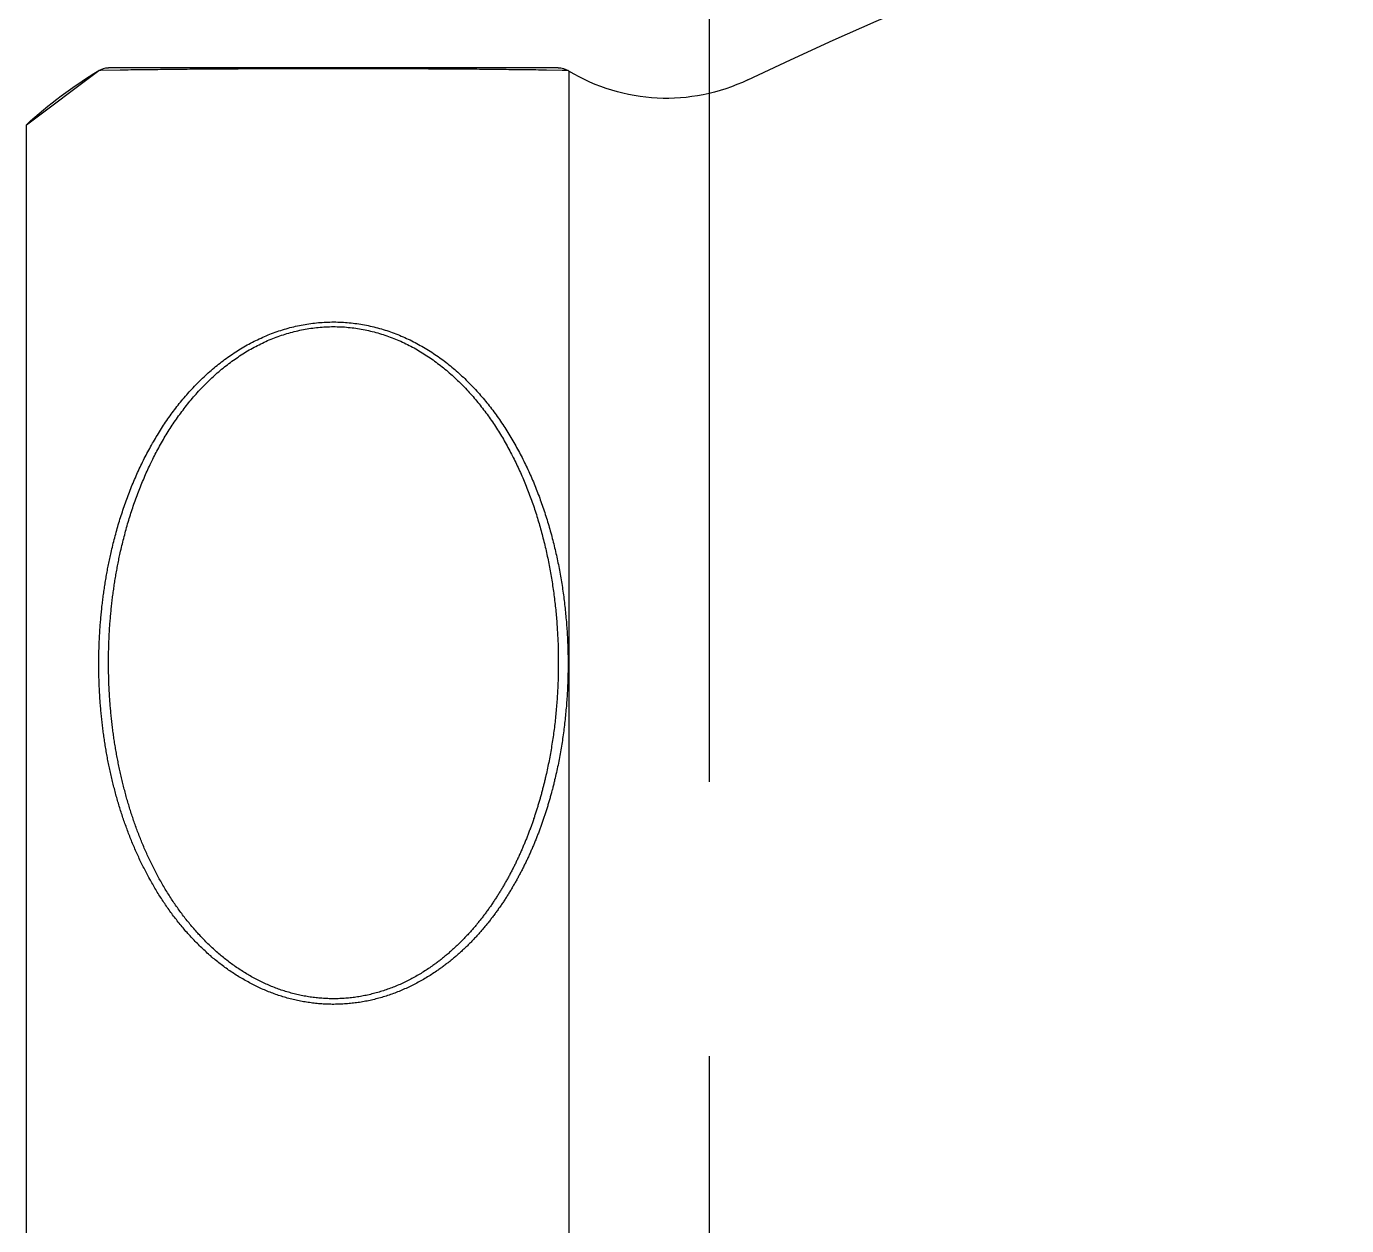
# Model space of a CAD drawing. Header units: millimetres. Extents: x 0 to 5600, y -67 to 2530.
# Drawn here: x 4110.38 to 4132.03, y 930.73 to 950.38 of the extents above; entities that cross this region are included whole.
import ezdxf

# ---------------------------------------------------------------- set-up
doc = ezdxf.new("R2010")
doc.units = ezdxf.units.MM
doc.layers.add('내부선 및 부속', color=4, linetype='Continuous')

msp = doc.modelspace()

# ---------------------------------------------------------------- linework, layer by layer
at = {"layer": '내부선 및 부속', "linetype": 'Continuous'}
for p, q in [((4121.576, 961.51), (4121.576, 938.002)), ((4119.104, 949.705), (4111.73, 949.705)), ((4110.384, 948.771), (4111.571, 949.66)), ((4111.606, 949.661), (4111.571, 949.66)), ((4111.922, 949.666), (4111.606, 949.661)), ((4119.166, 949.662), (4118.909, 949.666)), ((4119.263, 949.66), (4119.166, 949.662)), ((4119.263, 949.66), (4119.279, 949.651)), ((4119.279, 949.651), (4119.279, 910.75)), ((4110.384, 911.629), (4110.384, 948.771)), ((4121.576, 933.505), (4121.576, 897.864))]:
    msp.add_line(p, q, dxfattribs=at)
at = {"layer": '내부선 및 부속', "linetype": 'Continuous', "flags": 128}
for points in [[(4122.21, 949.507, -0.207521), (4169.628, 951.321)], [(4111.571, 949.66, -0.136614), (4111.73, 949.705)], [(4119.104, 949.705, -0.136614), (4119.263, 949.66)], [(4110.384, 948.771, -0.049937), (4111.571, 949.66)], [(4119.263, 949.66, -0.000625), (4119.279, 949.651)], [(4122.21, 949.507, -0.253511), (4119.279, 949.651)]]:
    msp.add_lwpolyline(points, format="xyb", dxfattribs=at)
for points in [[(4118.909, 949.666), (4118.865, 949.667), (4118.821, 949.668), (4118.777, 949.668), (4118.733, 949.669), (4118.689, 949.67), (4118.645, 949.67), (4118.601, 949.671), (4118.557, 949.671), (4118.513, 949.672), (4118.47, 949.672), (4118.426, 949.673), (4118.382, 949.673), (4118.338, 949.674), (4118.294, 949.674), (4118.25, 949.675), (4118.206, 949.675), (4118.162, 949.676), (4118.118, 949.676), (4118.074, 949.677), (4118.03, 949.677), (4117.986, 949.678), (4117.942, 949.678), (4117.898, 949.679), (4117.854, 949.679), (4117.81, 949.679), (4117.767, 949.68), (4117.723, 949.68), (4117.679, 949.681), (4117.635, 949.681), (4117.591, 949.681), (4117.547, 949.682), (4117.503, 949.682), (4117.459, 949.682), (4117.415, 949.683), (4117.371, 949.683), (4117.327, 949.683), (4117.283, 949.684), (4117.239, 949.684), (4117.195, 949.684), (4117.151, 949.684), (4117.107, 949.685), (4117.063, 949.685), (4117.02, 949.685), (4116.976, 949.685), (4116.932, 949.686), (4116.888, 949.686), (4116.844, 949.686), (4116.8, 949.686), (4116.756, 949.687), (4116.712, 949.687), (4116.668, 949.687), (4116.624, 949.687), (4116.58, 949.687), (4116.536, 949.687), (4116.492, 949.688), (4116.448, 949.688), (4116.404, 949.688), (4116.36, 949.688), (4116.316, 949.688), (4116.273, 949.688), (4116.229, 949.688), (4116.185, 949.689), (4116.141, 949.689), (4116.097, 949.689), (4116.053, 949.689), (4116.009, 949.689), (4115.965, 949.689), (4115.921, 949.689), (4115.877, 949.689), (4115.833, 949.689), (4115.789, 949.689), (4115.745, 949.689), (4115.701, 949.689), (4115.657, 949.689), (4115.613, 949.689), (4115.569, 949.689), (4115.526, 949.689), (4115.482, 949.689), (4115.438, 949.689), (4115.394, 949.689), (4115.35, 949.689), (4115.306, 949.689), (4115.262, 949.689), (4115.218, 949.689), (4115.174, 949.689), (4115.13, 949.689), (4115.086, 949.689), (4115.042, 949.689), (4114.998, 949.689), (4114.954, 949.689), (4114.91, 949.689), (4114.866, 949.689), (4114.822, 949.689), (4114.779, 949.689), (4114.735, 949.689), (4114.691, 949.689), (4114.647, 949.689), (4114.603, 949.688), (4114.559, 949.688), (4114.515, 949.688), (4114.515, 949.688), (4114.471, 949.688), (4114.427, 949.688), (4114.383, 949.688), (4114.339, 949.688), (4114.295, 949.687), (4114.251, 949.687), (4114.207, 949.687), (4114.163, 949.687), (4114.119, 949.687), (4114.075, 949.687), (4114.032, 949.686), (4113.988, 949.686), (4113.944, 949.686), (4113.9, 949.686), (4113.856, 949.685), (4113.812, 949.685), (4113.768, 949.685), (4113.724, 949.685), (4113.68, 949.684), (4113.636, 949.684), (4113.592, 949.684), (4113.548, 949.684), (4113.504, 949.683), (4113.46, 949.683), (4113.416, 949.683), (4113.372, 949.682), (4113.328, 949.682), (4113.285, 949.682), (4113.241, 949.681), (4113.197, 949.681), (4113.153, 949.681), (4113.109, 949.68), (4113.065, 949.68), (4113.021, 949.679), (4112.977, 949.679), (4112.933, 949.679), (4112.889, 949.678), (4112.845, 949.678), (4112.801, 949.677), (4112.757, 949.677), (4112.713, 949.676), (4112.669, 949.676), (4112.625, 949.675), (4112.582, 949.675), (4112.538, 949.674), (4112.494, 949.674), (4112.45, 949.673), (4112.406, 949.673), (4112.362, 949.672), (4112.318, 949.672), (4112.274, 949.671), (4112.23, 949.671), (4112.186, 949.67), (4112.142, 949.669), (4112.098, 949.669), (4112.054, 949.668), (4112.01, 949.668), (4111.966, 949.667), (4111.922, 949.666), (4111.922, 949.666)], [(4111.772, 941.757), (4111.779, 941.788), (4111.786, 941.818), (4111.793, 941.849), (4111.801, 941.879), (4111.808, 941.91), (4111.816, 941.94), (4111.824, 941.971), (4111.832, 942.001), (4111.84, 942.032), (4111.848, 942.062), (4111.856, 942.093), (4111.865, 942.123), (4111.873, 942.153), (4111.882, 942.184), (4111.891, 942.214), (4111.9, 942.244), (4111.909, 942.274), (4111.918, 942.304), (4111.928, 942.335), (4111.937, 942.365), (4111.947, 942.395), (4111.957, 942.425), (4111.967, 942.455), (4111.977, 942.485), (4111.987, 942.514), (4111.997, 942.544), (4112.008, 942.574), (4112.018, 942.604), (4112.029, 942.633), (4112.04, 942.663), (4112.051, 942.692), (4112.062, 942.722), (4112.074, 942.751), (4112.085, 942.781), (4112.097, 942.81), (4112.108, 942.839), (4112.12, 942.869), (4112.132, 942.898), (4112.145, 942.927), (4112.157, 942.956), (4112.17, 942.985), (4112.182, 943.014), (4112.195, 943.043), (4112.208, 943.071), (4112.221, 943.1), (4112.234, 943.129), (4112.248, 943.157), (4112.261, 943.186), (4112.275, 943.214), (4112.289, 943.242), (4112.303, 943.271), (4112.317, 943.299), (4112.331, 943.327), (4112.345, 943.355), (4112.36, 943.383), (4112.375, 943.411), (4112.39, 943.438), (4112.405, 943.466), (4112.42, 943.494), (4112.435, 943.521), (4112.451, 943.549), (4112.466, 943.576), (4112.482, 943.603), (4112.498, 943.63), (4112.514, 943.657), (4112.531, 943.684), (4112.547, 943.711), (4112.564, 943.738), (4112.58, 943.764), (4112.597, 943.791), (4112.614, 943.817), (4112.632, 943.844), (4112.649, 943.87), (4112.667, 943.896), (4112.684, 943.922), (4112.702, 943.948), (4112.72, 943.973), (4112.739, 943.999), (4112.757, 944.025), (4112.776, 944.05), (4112.794, 944.075), (4112.813, 944.1), (4112.832, 944.125), (4112.852, 944.15), (4112.871, 944.175), (4112.891, 944.2), (4112.91, 944.224), (4112.93, 944.249), (4112.95, 944.273), (4112.971, 944.297), (4112.991, 944.321), (4113.012, 944.345), (4113.033, 944.368), (4113.053, 944.392), (4113.075, 944.415), (4113.096, 944.438), (4113.117, 944.461), (4113.139, 944.484), (4113.161, 944.507), (4113.183, 944.529), (4113.183, 944.529), (4113.205, 944.552), (4113.227, 944.574), (4113.25, 944.596), (4113.273, 944.618), (4113.296, 944.639), (4113.319, 944.661), (4113.342, 944.682), (4113.365, 944.703), (4113.389, 944.724), (4113.412, 944.745), (4113.436, 944.765), (4113.46, 944.786), (4113.485, 944.806), (4113.509, 944.826), (4113.534, 944.846), (4113.558, 944.865), (4113.583, 944.884), (4113.608, 944.903), (4113.634, 944.922), (4113.659, 944.941), (4113.685, 944.959), (4113.711, 944.977), (4113.736, 944.995), (4113.763, 945.013), (4113.789, 945.031), (4113.815, 945.048), (4113.842, 945.065), (4113.869, 945.082), (4113.896, 945.098), (4113.923, 945.114), (4113.95, 945.13), (4113.977, 945.146), (4114.005, 945.161), (4114.032, 945.177), (4114.06, 945.192), (4114.088, 945.206), (4114.116, 945.221), (4114.144, 945.235), (4114.173, 945.248), (4114.201, 945.262), (4114.23, 945.275), (4114.259, 945.288), (4114.288, 945.301), (4114.317, 945.313), (4114.346, 945.325), (4114.375, 945.337), (4114.404, 945.348), (4114.434, 945.359), (4114.464, 945.37), (4114.493, 945.381), (4114.523, 945.391), (4114.553, 945.401), (4114.583, 945.41), (4114.614, 945.419), (4114.644, 945.428), (4114.674, 945.437), (4114.705, 945.445), (4114.736, 945.453), (4114.766, 945.46), (4114.797, 945.467), (4114.828, 945.474), (4114.859, 945.481), (4114.89, 945.487), (4114.921, 945.493), (4114.952, 945.498), (4114.983, 945.503), (4115.014, 945.508), (4115.046, 945.512), (4115.077, 945.517), (4115.108, 945.52), (4115.14, 945.524), (4115.171, 945.527), (4115.203, 945.529), (4115.234, 945.532), (4115.266, 945.534), (4115.297, 945.535), (4115.329, 945.536), (4115.361, 945.537), (4115.392, 945.538), (4115.424, 945.538), (4115.455, 945.538), (4115.487, 945.537), (4115.518, 945.536), (4115.55, 945.535), (4115.582, 945.533), (4115.613, 945.531), (4115.645, 945.529), (4115.676, 945.526), (4115.707, 945.523), (4115.739, 945.519), (4115.77, 945.515), (4115.801, 945.511), (4115.833, 945.506), (4115.864, 945.501), (4115.895, 945.496), (4115.926, 945.49), (4115.957, 945.485), (4115.988, 945.478), (4116.019, 945.472), (4116.05, 945.465), (4116.05, 945.465), (4116.081, 945.457), (4116.111, 945.449), (4116.142, 945.441), (4116.172, 945.433), (4116.203, 945.424), (4116.233, 945.415), (4116.263, 945.406), (4116.293, 945.397), (4116.323, 945.387), (4116.353, 945.376), (4116.383, 945.366), (4116.413, 945.355), (4116.442, 945.344), (4116.471, 945.332), (4116.501, 945.32), (4116.53, 945.308), (4116.559, 945.296), (4116.588, 945.283), (4116.616, 945.27), (4116.645, 945.257), (4116.673, 945.243), (4116.702, 945.229), (4116.73, 945.215), (4116.758, 945.2), (4116.786, 945.186), (4116.814, 945.171), (4116.841, 945.155), (4116.869, 945.14), (4116.896, 945.124), (4116.923, 945.108), (4116.95, 945.091), (4116.977, 945.075), (4117.003, 945.058), (4117.03, 945.041), (4117.056, 945.024), (4117.082, 945.006), (4117.109, 944.988), (4117.134, 944.97), (4117.16, 944.952), (4117.186, 944.933), (4117.211, 944.915), (4117.236, 944.896), (4117.261, 944.877), (4117.286, 944.857), (4117.311, 944.838), (4117.335, 944.818), (4117.36, 944.798), (4117.384, 944.778), (4117.408, 944.757), (4117.432, 944.737), (4117.455, 944.716), (4117.479, 944.695), (4117.502, 944.674), (4117.525, 944.652), (4117.548, 944.631), (4117.571, 944.609), (4117.594, 944.587), (4117.616, 944.565), (4117.638, 944.543), (4117.661, 944.52), (4117.682, 944.498), (4117.704, 944.475), (4117.726, 944.452), (4117.747, 944.429), (4117.768, 944.406), (4117.79, 944.382), (4117.81, 944.359), (4117.831, 944.335), (4117.852, 944.311), (4117.872, 944.287), (4117.892, 944.263), (4117.912, 944.239), (4117.932, 944.214), (4117.952, 944.19), (4117.971, 944.165), (4117.991, 944.14), (4118.01, 944.115), (4118.029, 944.09), (4118.048, 944.065), (4118.067, 944.04), (4118.085, 944.014), (4118.103, 943.989), (4118.122, 943.963), (4118.14, 943.937), (4118.157, 943.911), (4118.175, 943.885), (4118.193, 943.859), (4118.21, 943.833), (4118.227, 943.807), (4118.244, 943.78), (4118.261, 943.753), (4118.278, 943.727), (4118.294, 943.7), (4118.311, 943.673), (4118.327, 943.646), (4118.343, 943.619), (4118.359, 943.592), (4118.375, 943.565), (4118.39, 943.537), (4118.406, 943.51), (4118.406, 943.51), (4118.421, 943.483), (4118.436, 943.455), (4118.451, 943.427), (4118.466, 943.399), (4118.48, 943.372), (4118.495, 943.344), (4118.509, 943.316), (4118.523, 943.288), (4118.538, 943.259), (4118.551, 943.231), (4118.565, 943.203), (4118.579, 943.175), (4118.592, 943.146), (4118.606, 943.118), (4118.619, 943.089), (4118.632, 943.06), (4118.645, 943.032), (4118.657, 943.003), (4118.67, 942.974), (4118.682, 942.945), (4118.695, 942.916), (4118.707, 942.887), (4118.719, 942.858), (4118.73, 942.829), (4118.742, 942.799), (4118.754, 942.77), (4118.765, 942.741), (4118.776, 942.711), (4118.788, 942.682), (4118.799, 942.652), (4118.809, 942.623), (4118.82, 942.593), (4118.831, 942.563), (4118.841, 942.534), (4118.851, 942.504), (4118.862, 942.474), (4118.872, 942.444), (4118.882, 942.414), (4118.891, 942.384), (4118.901, 942.354), (4118.91, 942.324), (4118.92, 942.294), (4118.929, 942.264), (4118.938, 942.234), (4118.947, 942.203), (4118.956, 942.173), (4118.964, 942.143), (4118.973, 942.112), (4118.981, 942.082), (4118.99, 942.051), (4118.998, 942.021), (4119.006, 941.99), (4119.014, 941.96), (4119.021, 941.929), (4119.029, 941.899), (4119.037, 941.868), (4119.044, 941.837), (4119.051, 941.807), (4119.058, 941.776), (4119.065, 941.745), (4119.072, 941.714), (4119.079, 941.684), (4119.086, 941.653), (4119.092, 941.622), (4119.098, 941.591), (4119.105, 941.56), (4119.111, 941.529), (4119.117, 941.498), (4119.123, 941.467), (4119.128, 941.436), (4119.134, 941.405), (4119.14, 941.374), (4119.145, 941.343), (4119.15, 941.312), (4119.155, 941.281), (4119.16, 941.25), (4119.165, 941.219), (4119.17, 941.188), (4119.175, 941.157), (4119.179, 941.126), (4119.184, 941.094), (4119.188, 941.063), (4119.192, 941.032), (4119.196, 941.001), (4119.2, 940.97), (4119.204, 940.938), (4119.208, 940.907), (4119.211, 940.876), (4119.215, 940.845), (4119.218, 940.813), (4119.221, 940.782), (4119.224, 940.751), (4119.227, 940.719), (4119.23, 940.688), (4119.233, 940.657), (4119.236, 940.625), (4119.238, 940.594), (4119.24, 940.563), (4119.243, 940.531), (4119.245, 940.5), (4119.245, 940.5), (4119.247, 940.468), (4119.249, 940.437), (4119.251, 940.406), (4119.252, 940.374), (4119.254, 940.343), (4119.255, 940.311), (4119.257, 940.28), (4119.258, 940.248), (4119.259, 940.217), (4119.26, 940.185), (4119.261, 940.154), (4119.261, 940.122), (4119.262, 940.091), (4119.263, 940.059), (4119.263, 940.028), (4119.263, 939.997), (4119.263, 939.965), (4119.264, 939.934), (4119.263, 939.902), (4119.263, 939.871), (4119.263, 939.839), (4119.263, 939.808), (4119.262, 939.776), (4119.261, 939.745), (4119.261, 939.713), (4119.26, 939.682), (4119.259, 939.65), (4119.258, 939.619), (4119.257, 939.587), (4119.255, 939.556), (4119.254, 939.524), (4119.252, 939.493), (4119.251, 939.461), (4119.249, 939.43), (4119.247, 939.398), (4119.245, 939.367), (4119.243, 939.335), (4119.24, 939.304), (4119.238, 939.273), (4119.236, 939.241), (4119.233, 939.21), (4119.23, 939.178), (4119.227, 939.147), (4119.224, 939.116), (4119.221, 939.084), (4119.218, 939.053), (4119.215, 939.022), (4119.211, 938.99), (4119.208, 938.959), (4119.204, 938.928), (4119.2, 938.896), (4119.196, 938.865), (4119.192, 938.834), (4119.188, 938.803), (4119.184, 938.771), (4119.18, 938.74), (4119.175, 938.709), (4119.17, 938.678), (4119.166, 938.647), (4119.161, 938.616), (4119.156, 938.585), (4119.151, 938.554), (4119.145, 938.523), (4119.14, 938.492), (4119.134, 938.461), (4119.129, 938.43), (4119.123, 938.399), (4119.117, 938.368), (4119.111, 938.337), (4119.105, 938.306), (4119.099, 938.275), (4119.092, 938.245), (4119.086, 938.214), (4119.079, 938.183), (4119.073, 938.152), (4119.066, 938.122), (4119.059, 938.091), (4119.052, 938.06), (4119.044, 938.03), (4119.044, 938.03)], [(4111.923, 941.752), (4111.929, 941.782), (4111.936, 941.812), (4111.943, 941.842), (4111.95, 941.872), (4111.957, 941.902), (4111.965, 941.931), (4111.972, 941.961), (4111.98, 941.991), (4111.987, 942.021), (4111.995, 942.05), (4112.003, 942.08), (4112.011, 942.11), (4112.019, 942.139), (4112.027, 942.169), (4112.036, 942.198), (4112.044, 942.228), (4112.053, 942.257), (4112.062, 942.287), (4112.071, 942.316), (4112.08, 942.346), (4112.089, 942.375), (4112.098, 942.404), (4112.108, 942.434), (4112.117, 942.463), (4112.127, 942.492), (4112.137, 942.521), (4112.147, 942.55), (4112.157, 942.579), (4112.167, 942.608), (4112.177, 942.637), (4112.188, 942.666), (4112.199, 942.695), (4112.209, 942.724), (4112.22, 942.752), (4112.231, 942.781), (4112.243, 942.81), (4112.254, 942.838), (4112.265, 942.867), (4112.277, 942.895), (4112.289, 942.924), (4112.301, 942.952), (4112.313, 942.98), (4112.325, 943.008), (4112.337, 943.037), (4112.349, 943.065), (4112.362, 943.093), (4112.375, 943.121), (4112.388, 943.148), (4112.401, 943.176), (4112.414, 943.204), (4112.427, 943.232), (4112.441, 943.259), (4112.454, 943.287), (4112.468, 943.314), (4112.482, 943.342), (4112.496, 943.369), (4112.51, 943.396), (4112.524, 943.423), (4112.539, 943.45), (4112.554, 943.477), (4112.568, 943.504), (4112.583, 943.531), (4112.598, 943.558), (4112.614, 943.584), (4112.629, 943.611), (4112.645, 943.637), (4112.66, 943.664), (4112.676, 943.69), (4112.692, 943.716), (4112.708, 943.742), (4112.725, 943.768), (4112.741, 943.794), (4112.758, 943.82), (4112.775, 943.845), (4112.792, 943.871), (4112.809, 943.896), (4112.826, 943.921), (4112.843, 943.947), (4112.861, 943.972), (4112.879, 943.997), (4112.897, 944.022), (4112.915, 944.046), (4112.933, 944.071), (4112.952, 944.095), (4112.97, 944.12), (4112.989, 944.144), (4113.008, 944.168), (4113.027, 944.192), (4113.046, 944.216), (4113.066, 944.24), (4113.085, 944.263), (4113.105, 944.287), (4113.125, 944.31), (4113.145, 944.333), (4113.166, 944.356), (4113.186, 944.379), (4113.207, 944.402), (4113.228, 944.424), (4113.249, 944.447), (4113.27, 944.469), (4113.27, 944.469), (4113.291, 944.491), (4113.313, 944.513), (4113.334, 944.535), (4113.356, 944.556), (4113.378, 944.578), (4113.4, 944.599), (4113.423, 944.62), (4113.445, 944.641), (4113.468, 944.661), (4113.491, 944.682), (4113.514, 944.702), (4113.537, 944.722), (4113.56, 944.742), (4113.584, 944.762), (4113.608, 944.781), (4113.632, 944.801), (4113.656, 944.82), (4113.68, 944.838), (4113.704, 944.857), (4113.729, 944.876), (4113.754, 944.894), (4113.779, 944.912), (4113.804, 944.93), (4113.829, 944.947), (4113.854, 944.964), (4113.88, 944.981), (4113.906, 944.998), (4113.932, 945.015), (4113.958, 945.031), (4113.984, 945.047), (4114.01, 945.063), (4114.037, 945.079), (4114.063, 945.094), (4114.09, 945.109), (4114.117, 945.124), (4114.144, 945.138), (4114.172, 945.152), (4114.199, 945.166), (4114.227, 945.18), (4114.254, 945.193), (4114.282, 945.206), (4114.31, 945.219), (4114.338, 945.232), (4114.366, 945.244), (4114.395, 945.256), (4114.423, 945.267), (4114.452, 945.279), (4114.481, 945.289), (4114.509, 945.3), (4114.538, 945.31), (4114.568, 945.32), (4114.597, 945.33), (4114.626, 945.339), (4114.656, 945.348), (4114.685, 945.357), (4114.715, 945.365), (4114.745, 945.373), (4114.774, 945.381), (4114.804, 945.388), (4114.834, 945.395), (4114.864, 945.402), (4114.895, 945.408), (4114.925, 945.414), (4114.955, 945.42), (4114.985, 945.425), (4115.016, 945.43), (4115.046, 945.435), (4115.077, 945.439), (4115.107, 945.443), (4115.138, 945.446), (4115.169, 945.45), (4115.199, 945.452), (4115.23, 945.455), (4115.261, 945.457), (4115.292, 945.459), (4115.322, 945.46), (4115.353, 945.461), (4115.384, 945.462), (4115.415, 945.462), (4115.445, 945.462), (4115.476, 945.461), (4115.507, 945.46), (4115.538, 945.459), (4115.568, 945.458), (4115.599, 945.456), (4115.63, 945.453), (4115.661, 945.45), (4115.691, 945.447), (4115.722, 945.444), (4115.752, 945.44), (4115.783, 945.436), (4115.813, 945.431), (4115.844, 945.426), (4115.874, 945.421), (4115.904, 945.416), (4115.935, 945.41), (4115.965, 945.403), (4115.995, 945.397), (4116.025, 945.39), (4116.055, 945.382), (4116.055, 945.382), (4116.085, 945.375), (4116.114, 945.367), (4116.144, 945.359), (4116.174, 945.35), (4116.203, 945.341), (4116.232, 945.332), (4116.262, 945.322), (4116.291, 945.312), (4116.32, 945.302), (4116.349, 945.291), (4116.378, 945.28), (4116.406, 945.269), (4116.435, 945.258), (4116.463, 945.246), (4116.492, 945.234), (4116.52, 945.221), (4116.548, 945.209), (4116.576, 945.196), (4116.603, 945.182), (4116.631, 945.169), (4116.658, 945.155), (4116.686, 945.141), (4116.713, 945.126), (4116.74, 945.112), (4116.766, 945.097), (4116.793, 945.081), (4116.82, 945.066), (4116.846, 945.05), (4116.872, 945.034), (4116.898, 945.018), (4116.924, 945.001), (4116.95, 944.984), (4116.976, 944.967), (4117.001, 944.95), (4117.026, 944.933), (4117.051, 944.915), (4117.076, 944.897), (4117.101, 944.879), (4117.126, 944.86), (4117.15, 944.842), (4117.175, 944.823), (4117.199, 944.804), (4117.223, 944.785), (4117.246, 944.765), (4117.27, 944.746), (4117.293, 944.726), (4117.317, 944.706), (4117.34, 944.685), (4117.363, 944.665), (4117.385, 944.644), (4117.408, 944.624), (4117.43, 944.603), (4117.453, 944.581), (4117.475, 944.56), (4117.497, 944.538), (4117.518, 944.517), (4117.54, 944.495), (4117.561, 944.473), (4117.582, 944.451), (4117.603, 944.428), (4117.624, 944.406), (4117.645, 944.383), (4117.665, 944.36), (4117.686, 944.337), (4117.706, 944.314), (4117.726, 944.291), (4117.746, 944.267), (4117.765, 944.244), (4117.785, 944.22), (4117.804, 944.196), (4117.823, 944.172), (4117.842, 944.148), (4117.861, 944.124), (4117.88, 944.1), (4117.898, 944.075), (4117.916, 944.051), (4117.935, 944.026), (4117.953, 944.001), (4117.97, 943.976), (4117.988, 943.951), (4118.006, 943.926), (4118.023, 943.901), (4118.04, 943.875), (4118.057, 943.85), (4118.074, 943.824), (4118.09, 943.798), (4118.107, 943.772), (4118.123, 943.747), (4118.14, 943.721), (4118.156, 943.694), (4118.171, 943.668), (4118.187, 943.642), (4118.203, 943.615), (4118.218, 943.589), (4118.233, 943.562), (4118.249, 943.536), (4118.264, 943.509), (4118.278, 943.482), (4118.293, 943.455), (4118.307, 943.428), (4118.307, 943.428), (4118.322, 943.401), (4118.336, 943.374), (4118.35, 943.347), (4118.364, 943.319), (4118.378, 943.292), (4118.391, 943.264), (4118.405, 943.237), (4118.418, 943.209), (4118.431, 943.182), (4118.444, 943.154), (4118.457, 943.126), (4118.47, 943.098), (4118.483, 943.07), (4118.495, 943.042), (4118.507, 943.014), (4118.52, 942.986), (4118.532, 942.958), (4118.544, 942.929), (4118.555, 942.901), (4118.567, 942.873), (4118.578, 942.844), (4118.59, 942.816), (4118.601, 942.787), (4118.612, 942.759), (4118.623, 942.73), (4118.634, 942.701), (4118.644, 942.672), (4118.655, 942.643), (4118.665, 942.615), (4118.676, 942.586), (4118.686, 942.557), (4118.696, 942.528), (4118.706, 942.499), (4118.715, 942.469), (4118.725, 942.44), (4118.734, 942.411), (4118.744, 942.382), (4118.753, 942.352), (4118.762, 942.323), (4118.771, 942.294), (4118.78, 942.264), (4118.788, 942.235), (4118.797, 942.205), (4118.805, 942.176), (4118.814, 942.146), (4118.822, 942.117), (4118.83, 942.087), (4118.838, 942.057), (4118.846, 942.027), (4118.853, 941.998), (4118.861, 941.968), (4118.868, 941.938), (4118.876, 941.908), (4118.883, 941.878), (4118.89, 941.848), (4118.897, 941.819), (4118.904, 941.789), (4118.91, 941.759), (4118.917, 941.729), (4118.924, 941.699), (4118.93, 941.668), (4118.936, 941.638), (4118.942, 941.608), (4118.948, 941.578), (4118.954, 941.548), (4118.96, 941.518), (4118.966, 941.488), (4118.971, 941.457), (4118.977, 941.427), (4118.982, 941.397), (4118.987, 941.367), (4118.992, 941.337), (4118.997, 941.306), (4119.002, 941.276), (4119.007, 941.246), (4119.011, 941.215), (4119.016, 941.185), (4119.02, 941.155), (4119.024, 941.124), (4119.029, 941.094), (4119.033, 941.063), (4119.037, 941.033), (4119.04, 941.003), (4119.044, 940.972), (4119.048, 940.942), (4119.051, 940.911), (4119.055, 940.881), (4119.058, 940.85), (4119.061, 940.82), (4119.064, 940.789), (4119.067, 940.759), (4119.07, 940.728), (4119.073, 940.698), (4119.075, 940.667), (4119.078, 940.637), (4119.08, 940.606), (4119.082, 940.575), (4119.084, 940.545), (4119.086, 940.514), (4119.088, 940.484), (4119.088, 940.484), (4119.09, 940.453), (4119.092, 940.422), (4119.093, 940.392), (4119.095, 940.361), (4119.096, 940.33), (4119.098, 940.3), (4119.099, 940.269), (4119.1, 940.239), (4119.101, 940.208), (4119.102, 940.177), (4119.102, 940.147), (4119.103, 940.116), (4119.103, 940.085), (4119.104, 940.055), (4119.104, 940.024), (4119.104, 939.993), (4119.104, 939.963), (4119.104, 939.932), (4119.104, 939.901), (4119.104, 939.87), (4119.104, 939.84), (4119.103, 939.809), (4119.103, 939.778), (4119.102, 939.748), (4119.101, 939.717), (4119.1, 939.686), (4119.099, 939.656), (4119.098, 939.625), (4119.097, 939.594), (4119.096, 939.564), (4119.094, 939.533), (4119.093, 939.502), (4119.091, 939.472), (4119.089, 939.441), (4119.087, 939.41), (4119.085, 939.38), (4119.083, 939.349), (4119.081, 939.318), (4119.079, 939.288), (4119.076, 939.257), (4119.074, 939.227), (4119.071, 939.196), (4119.069, 939.165), (4119.066, 939.135), (4119.063, 939.104), (4119.06, 939.074), (4119.056, 939.043), (4119.053, 939.013), (4119.05, 938.982), (4119.046, 938.952), (4119.043, 938.921), (4119.039, 938.891), (4119.035, 938.86), (4119.031, 938.83), (4119.027, 938.8), (4119.023, 938.769), (4119.018, 938.739), (4119.014, 938.708), (4119.009, 938.678), (4119.005, 938.648), (4119, 938.618), (4118.995, 938.587), (4118.99, 938.557), (4118.985, 938.527), (4118.98, 938.497), (4118.974, 938.466), (4118.969, 938.436), (4118.963, 938.406), (4118.958, 938.376), (4118.952, 938.346), (4118.946, 938.316), (4118.94, 938.286), (4118.934, 938.256), (4118.927, 938.226), (4118.921, 938.196), (4118.915, 938.166), (4118.908, 938.136), (4118.901, 938.106), (4118.894, 938.076), (4118.894, 938.076)], [(4117.106, 934.895), (4117.085, 934.881), (4117.065, 934.867), (4117.044, 934.854), (4117.023, 934.84), (4117.002, 934.827), (4116.981, 934.814), (4116.96, 934.801), (4116.938, 934.788), (4116.917, 934.775), (4116.895, 934.762), (4116.874, 934.75), (4116.852, 934.738), (4116.83, 934.726), (4116.809, 934.714), (4116.787, 934.702), (4116.765, 934.69), (4116.742, 934.679), (4116.72, 934.668), (4116.698, 934.657), (4116.676, 934.646), (4116.653, 934.635), (4116.63, 934.624), (4116.608, 934.614), (4116.585, 934.604), (4116.562, 934.594), (4116.539, 934.584), (4116.516, 934.574), (4116.493, 934.565), (4116.47, 934.556), (4116.447, 934.547), (4116.424, 934.538), (4116.4, 934.529), (4116.377, 934.521), (4116.353, 934.512), (4116.33, 934.504), (4116.306, 934.496), (4116.282, 934.489), (4116.259, 934.481), (4116.235, 934.474), (4116.211, 934.467), (4116.187, 934.46), (4116.163, 934.453), (4116.139, 934.447), (4116.115, 934.44), (4116.091, 934.434), (4116.066, 934.429), (4116.042, 934.423), (4116.018, 934.417), (4115.993, 934.412), (4115.969, 934.407), (4115.945, 934.402), (4115.92, 934.398), (4115.896, 934.394), (4115.871, 934.389), (4115.846, 934.385), (4115.822, 934.382), (4115.797, 934.378), (4115.772, 934.375), (4115.748, 934.372), (4115.723, 934.369), (4115.698, 934.366), (4115.673, 934.364), (4115.648, 934.362), (4115.624, 934.36), (4115.599, 934.358), (4115.574, 934.357), (4115.549, 934.355), (4115.524, 934.354), (4115.499, 934.354), (4115.474, 934.353), (4115.449, 934.353), (4115.424, 934.352), (4115.399, 934.352), (4115.375, 934.353), (4115.35, 934.353), (4115.325, 934.354), (4115.3, 934.355), (4115.275, 934.356), (4115.25, 934.357), (4115.225, 934.359), (4115.2, 934.361), (4115.175, 934.363), (4115.151, 934.365), (4115.126, 934.368), (4115.101, 934.37), (4115.076, 934.373), (4115.052, 934.376), (4115.027, 934.38), (4115.002, 934.383), (4114.978, 934.387), (4114.953, 934.391), (4114.928, 934.395), (4114.904, 934.4), (4114.879, 934.404), (4114.855, 934.409), (4114.831, 934.414), (4114.806, 934.42), (4114.782, 934.425), (4114.758, 934.431), (4114.734, 934.437), (4114.734, 934.437), (4114.709, 934.443), (4114.685, 934.45), (4114.661, 934.456), (4114.637, 934.463), (4114.613, 934.47), (4114.589, 934.477), (4114.566, 934.484), (4114.542, 934.492), (4114.518, 934.5), (4114.495, 934.508), (4114.471, 934.516), (4114.448, 934.524), (4114.424, 934.533), (4114.401, 934.542), (4114.378, 934.551), (4114.354, 934.56), (4114.331, 934.569), (4114.308, 934.578), (4114.285, 934.588), (4114.263, 934.598), (4114.24, 934.608), (4114.217, 934.618), (4114.194, 934.629), (4114.172, 934.639), (4114.149, 934.65), (4114.127, 934.661), (4114.105, 934.672), (4114.083, 934.684), (4114.061, 934.695), (4114.039, 934.707), (4114.017, 934.719), (4113.995, 934.731), (4113.973, 934.743), (4113.952, 934.755), (4113.93, 934.768), (4113.909, 934.78), (4113.887, 934.793), (4113.866, 934.806), (4113.845, 934.819), (4113.824, 934.832), (4113.803, 934.846), (4113.782, 934.86), (4113.761, 934.873), (4113.74, 934.887), (4113.72, 934.901), (4113.699, 934.915), (4113.679, 934.93), (4113.659, 934.944), (4113.639, 934.959), (4113.619, 934.973), (4113.599, 934.988), (4113.579, 935.003), (4113.559, 935.019), (4113.539, 935.034), (4113.52, 935.049), (4113.501, 935.065), (4113.481, 935.081), (4113.462, 935.096), (4113.443, 935.112), (4113.424, 935.128), (4113.405, 935.145), (4113.386, 935.161), (4113.368, 935.177), (4113.349, 935.194), (4113.331, 935.211), (4113.312, 935.227), (4113.294, 935.244), (4113.276, 935.261), (4113.258, 935.278), (4113.24, 935.296), (4113.222, 935.313), (4113.204, 935.331), (4113.187, 935.348), (4113.169, 935.366), (4113.152, 935.384), (4113.135, 935.402), (4113.117, 935.42), (4113.1, 935.438), (4113.083, 935.456), (4113.067, 935.474), (4113.05, 935.493), (4113.033, 935.511), (4113.017, 935.53), (4113, 935.548), (4112.984, 935.567), (4112.968, 935.586), (4112.952, 935.605), (4112.936, 935.624), (4112.92, 935.643), (4112.904, 935.663), (4112.888, 935.682), (4112.873, 935.701), (4112.857, 935.721), (4112.842, 935.741), (4112.827, 935.76), (4112.811, 935.78), (4112.796, 935.8), (4112.781, 935.82), (4112.767, 935.84), (4112.752, 935.86), (4112.752, 935.86), (4112.737, 935.88), (4112.723, 935.9), (4112.708, 935.921), (4112.694, 935.941), (4112.68, 935.962), (4112.666, 935.982), (4112.652, 936.003), (4112.638, 936.024), (4112.624, 936.044), (4112.61, 936.065), (4112.597, 936.086), (4112.583, 936.107), (4112.57, 936.128), (4112.556, 936.149), (4112.543, 936.17), (4112.53, 936.192), (4112.517, 936.213), (4112.504, 936.234), (4112.491, 936.256), (4112.479, 936.277), (4112.466, 936.299), (4112.454, 936.32), (4112.441, 936.342), (4112.429, 936.364), (4112.417, 936.386), (4112.405, 936.407), (4112.393, 936.429), (4112.381, 936.451), (4112.369, 936.473), (4112.357, 936.495), (4112.346, 936.517), (4112.334, 936.539), (4112.323, 936.562), (4112.312, 936.584), (4112.3, 936.606), (4112.289, 936.628), (4112.278, 936.651), (4112.267, 936.673), (4112.256, 936.696), (4112.246, 936.718), (4112.235, 936.741), (4112.225, 936.763), (4112.214, 936.786), (4112.204, 936.809), (4112.194, 936.831), (4112.183, 936.854), (4112.173, 936.877), (4112.163, 936.9), (4112.154, 936.922), (4112.144, 936.945), (4112.134, 936.968), (4112.125, 936.991), (4112.115, 937.014), (4112.106, 937.037), (4112.096, 937.06), (4112.087, 937.083), (4112.078, 937.107), (4112.069, 937.13), (4112.06, 937.153), (4112.051, 937.176), (4112.042, 937.2), (4112.034, 937.223), (4112.025, 937.246), (4112.017, 937.27), (4112.008, 937.293), (4112, 937.317), (4111.992, 937.34), (4111.983, 937.363), (4111.975, 937.387), (4111.967, 937.411), (4111.959, 937.434), (4111.952, 937.458), (4111.944, 937.481), (4111.936, 937.505), (4111.929, 937.529), (4111.921, 937.553), (4111.914, 937.576), (4111.907, 937.6), (4111.899, 937.624), (4111.892, 937.648), (4111.885, 937.672), (4111.878, 937.696), (4111.871, 937.72), (4111.865, 937.743), (4111.858, 937.767), (4111.851, 937.791), (4111.845, 937.815), (4111.838, 937.839), (4111.832, 937.863), (4111.826, 937.888), (4111.819, 937.912), (4111.813, 937.936), (4111.807, 937.96), (4111.801, 937.984), (4111.795, 938.008), (4111.79, 938.032), (4111.784, 938.057), (4111.778, 938.081), (4111.773, 938.105), (4111.767, 938.129), (4111.767, 938.129), (4111.762, 938.154), (4111.756, 938.178), (4111.751, 938.202), (4111.746, 938.227), (4111.741, 938.251), (4111.736, 938.275), (4111.731, 938.3), (4111.726, 938.324), (4111.721, 938.348), (4111.716, 938.373), (4111.712, 938.397), (4111.707, 938.422), (4111.703, 938.446), (4111.698, 938.471), (4111.694, 938.495), (4111.69, 938.52), (4111.686, 938.544), (4111.682, 938.569), (4111.677, 938.593), (4111.674, 938.618), (4111.67, 938.642), (4111.666, 938.667), (4111.662, 938.692), (4111.659, 938.716), (4111.655, 938.741), (4111.652, 938.766), (4111.648, 938.79), (4111.645, 938.815), (4111.642, 938.84), (4111.638, 938.864), (4111.635, 938.889), (4111.632, 938.914), (4111.629, 938.938), (4111.626, 938.963), (4111.624, 938.988), (4111.621, 939.012), (4111.618, 939.037), (4111.616, 939.062), (4111.613, 939.087), (4111.611, 939.111), (4111.608, 939.136), (4111.606, 939.161), (4111.604, 939.186), (4111.602, 939.21), (4111.6, 939.235), (4111.598, 939.26), (4111.596, 939.285), (4111.594, 939.31), (4111.592, 939.334), (4111.59, 939.359), (4111.589, 939.384), (4111.587, 939.409), (4111.586, 939.434), (4111.584, 939.459), (4111.583, 939.483), (4111.582, 939.508), (4111.58, 939.533), (4111.579, 939.558), (4111.578, 939.583), (4111.577, 939.608), (4111.576, 939.632), (4111.575, 939.657), (4111.575, 939.682), (4111.574, 939.707), (4111.573, 939.732), (4111.573, 939.757), (4111.572, 939.782), (4111.572, 939.807), (4111.572, 939.831), (4111.571, 939.856), (4111.571, 939.881), (4111.571, 939.906), (4111.571, 939.931), (4111.571, 939.956), (4111.571, 939.981), (4111.571, 940.005), (4111.572, 940.03), (4111.572, 940.055), (4111.572, 940.08), (4111.573, 940.105), (4111.573, 940.13), (4111.574, 940.155), (4111.575, 940.18), (4111.575, 940.204), (4111.576, 940.229), (4111.577, 940.254), (4111.578, 940.279), (4111.579, 940.304), (4111.58, 940.329), (4111.582, 940.354), (4111.583, 940.378), (4111.584, 940.403), (4111.586, 940.428), (4111.587, 940.453), (4111.589, 940.478), (4111.59, 940.503), (4111.592, 940.527), (4111.594, 940.552), (4111.596, 940.577), (4111.598, 940.602), (4111.598, 940.602), (4111.6, 940.627), (4111.602, 940.652), (4111.604, 940.676), (4111.606, 940.701), (4111.608, 940.726), (4111.611, 940.751), (4111.613, 940.775), (4111.616, 940.8), (4111.618, 940.825), (4111.621, 940.85), (4111.623, 940.874), (4111.626, 940.899), (4111.629, 940.924), (4111.632, 940.949), (4111.635, 940.973), (4111.638, 940.998), (4111.641, 941.023), (4111.645, 941.047), (4111.648, 941.072), (4111.651, 941.097), (4111.655, 941.121), (4111.658, 941.146), (4111.662, 941.17), (4111.666, 941.195), (4111.67, 941.22), (4111.673, 941.244), (4111.677, 941.269), (4111.681, 941.293), (4111.685, 941.318), (4111.69, 941.342), (4111.694, 941.367), (4111.698, 941.391), (4111.702, 941.416), (4111.707, 941.44), (4111.711, 941.465), (4111.716, 941.489), (4111.721, 941.514), (4111.726, 941.538), (4111.73, 941.562), (4111.735, 941.587), (4111.74, 941.611), (4111.745, 941.636), (4111.751, 941.66), (4111.756, 941.684), (4111.761, 941.708), (4111.766, 941.733), (4111.772, 941.757), (4111.772, 941.757)], [(4117.036, 934.98), (4117.016, 934.966), (4116.996, 934.952), (4116.976, 934.939), (4116.956, 934.925), (4116.935, 934.912), (4116.915, 934.899), (4116.895, 934.886), (4116.874, 934.873), (4116.853, 934.86), (4116.832, 934.848), (4116.811, 934.835), (4116.79, 934.823), (4116.769, 934.811), (4116.748, 934.799), (4116.727, 934.787), (4116.705, 934.776), (4116.684, 934.764), (4116.662, 934.753), (4116.641, 934.742), (4116.619, 934.731), (4116.597, 934.721), (4116.575, 934.71), (4116.553, 934.7), (4116.531, 934.69), (4116.509, 934.68), (4116.487, 934.67), (4116.464, 934.66), (4116.442, 934.651), (4116.419, 934.642), (4116.397, 934.633), (4116.374, 934.624), (4116.351, 934.615), (4116.328, 934.607), (4116.305, 934.599), (4116.283, 934.591), (4116.259, 934.583), (4116.236, 934.575), (4116.213, 934.568), (4116.19, 934.561), (4116.167, 934.554), (4116.143, 934.547), (4116.12, 934.54), (4116.096, 934.534), (4116.073, 934.528), (4116.049, 934.522), (4116.026, 934.516), (4116.002, 934.51), (4115.978, 934.505), (4115.954, 934.5), (4115.931, 934.495), (4115.907, 934.49), (4115.883, 934.486), (4115.859, 934.482), (4115.835, 934.478), (4115.811, 934.474), (4115.787, 934.47), (4115.763, 934.467), (4115.739, 934.464), (4115.714, 934.461), (4115.69, 934.458), (4115.666, 934.456), (4115.642, 934.454), (4115.618, 934.452), (4115.593, 934.45), (4115.569, 934.448), (4115.545, 934.447), (4115.52, 934.446), (4115.496, 934.445), (4115.472, 934.445), (4115.448, 934.444), (4115.423, 934.444), (4115.399, 934.444), (4115.375, 934.444), (4115.35, 934.445), (4115.326, 934.446), (4115.302, 934.447), (4115.277, 934.448), (4115.253, 934.449), (4115.229, 934.451), (4115.204, 934.453), (4115.18, 934.455), (4115.156, 934.457), (4115.132, 934.46), (4115.108, 934.463), (4115.083, 934.466), (4115.059, 934.469), (4115.035, 934.472), (4115.011, 934.476), (4114.987, 934.48), (4114.963, 934.484), (4114.939, 934.488), (4114.915, 934.493), (4114.891, 934.498), (4114.868, 934.503), (4114.844, 934.508), (4114.82, 934.513), (4114.797, 934.519), (4114.773, 934.525), (4114.749, 934.531), (4114.726, 934.537), (4114.726, 934.537), (4114.702, 934.544), (4114.679, 934.55), (4114.656, 934.557), (4114.633, 934.564), (4114.609, 934.572), (4114.586, 934.579), (4114.563, 934.587), (4114.54, 934.595), (4114.517, 934.603), (4114.494, 934.611), (4114.472, 934.62), (4114.449, 934.629), (4114.426, 934.637), (4114.404, 934.647), (4114.381, 934.656), (4114.359, 934.665), (4114.337, 934.675), (4114.314, 934.685), (4114.292, 934.695), (4114.27, 934.705), (4114.248, 934.716), (4114.226, 934.726), (4114.204, 934.737), (4114.183, 934.748), (4114.161, 934.759), (4114.14, 934.77), (4114.118, 934.782), (4114.097, 934.793), (4114.076, 934.805), (4114.054, 934.817), (4114.033, 934.829), (4114.012, 934.841), (4113.992, 934.854), (4113.971, 934.867), (4113.95, 934.879), (4113.93, 934.892), (4113.909, 934.905), (4113.889, 934.919), (4113.868, 934.932), (4113.848, 934.946), (4113.828, 934.959), (4113.808, 934.973), (4113.788, 934.987), (4113.769, 935.001), (4113.749, 935.016), (4113.729, 935.03), (4113.71, 935.044), (4113.691, 935.059), (4113.671, 935.074), (4113.652, 935.089), (4113.633, 935.104), (4113.614, 935.119), (4113.595, 935.135), (4113.577, 935.15), (4113.558, 935.166), (4113.54, 935.181), (4113.521, 935.197), (4113.503, 935.213), (4113.485, 935.229), (4113.467, 935.246), (4113.449, 935.262), (4113.431, 935.278), (4113.413, 935.295), (4113.395, 935.312), (4113.378, 935.328), (4113.36, 935.345), (4113.343, 935.362), (4113.326, 935.379), (4113.309, 935.397), (4113.292, 935.414), (4113.275, 935.432), (4113.258, 935.449), (4113.241, 935.467), (4113.225, 935.484), (4113.208, 935.502), (4113.192, 935.52), (4113.176, 935.538), (4113.16, 935.556), (4113.144, 935.575), (4113.128, 935.593), (4113.112, 935.611), (4113.096, 935.63), (4113.08, 935.649), (4113.065, 935.667), (4113.05, 935.686), (4113.034, 935.705), (4113.019, 935.724), (4113.004, 935.743), (4112.989, 935.762), (4112.974, 935.781), (4112.959, 935.8), (4112.945, 935.82), (4112.93, 935.839), (4112.916, 935.859), (4112.901, 935.878), (4112.887, 935.898), (4112.873, 935.918), (4112.859, 935.938), (4112.845, 935.958), (4112.831, 935.977), (4112.831, 935.977), (4112.817, 935.998), (4112.803, 936.018), (4112.79, 936.038), (4112.776, 936.058), (4112.763, 936.078), (4112.75, 936.099), (4112.737, 936.119), (4112.723, 936.14), (4112.711, 936.16), (4112.698, 936.181), (4112.685, 936.202), (4112.672, 936.223), (4112.66, 936.243), (4112.647, 936.264), (4112.635, 936.285), (4112.622, 936.306), (4112.61, 936.327), (4112.598, 936.349), (4112.586, 936.37), (4112.574, 936.391), (4112.563, 936.412), (4112.551, 936.434), (4112.539, 936.455), (4112.528, 936.477), (4112.516, 936.498), (4112.505, 936.52), (4112.494, 936.541), (4112.483, 936.563), (4112.472, 936.585), (4112.461, 936.606), (4112.45, 936.628), (4112.439, 936.65), (4112.428, 936.672), (4112.418, 936.694), (4112.407, 936.716), (4112.397, 936.738), (4112.387, 936.76), (4112.376, 936.782), (4112.366, 936.804), (4112.356, 936.826), (4112.346, 936.848), (4112.337, 936.87), (4112.327, 936.893), (4112.317, 936.915), (4112.308, 936.937), (4112.298, 936.96), (4112.289, 936.982), (4112.279, 937.005), (4112.27, 937.027), (4112.261, 937.05), (4112.252, 937.072), (4112.243, 937.095), (4112.234, 937.117), (4112.225, 937.14), (4112.217, 937.163), (4112.208, 937.185), (4112.2, 937.208), (4112.191, 937.231), (4112.183, 937.254), (4112.175, 937.277), (4112.166, 937.299), (4112.158, 937.322), (4112.15, 937.345), (4112.142, 937.368), (4112.135, 937.391), (4112.127, 937.414), (4112.119, 937.437), (4112.112, 937.46), (4112.104, 937.483), (4112.097, 937.506), (4112.089, 937.53), (4112.082, 937.553), (4112.075, 937.576), (4112.068, 937.599), (4112.061, 937.622), (4112.054, 937.646), (4112.047, 937.669), (4112.04, 937.692), (4112.033, 937.716), (4112.027, 937.739), (4112.02, 937.762), (4112.014, 937.786), (4112.007, 937.809), (4112.001, 937.833), (4111.995, 937.856), (4111.989, 937.88), (4111.983, 937.903), (4111.977, 937.927), (4111.971, 937.95), (4111.965, 937.974), (4111.959, 937.997), (4111.953, 938.021), (4111.948, 938.045), (4111.942, 938.068), (4111.937, 938.092), (4111.931, 938.115), (4111.926, 938.139), (4111.921, 938.163), (4111.915, 938.187), (4111.91, 938.21), (4111.91, 938.21), (4111.905, 938.234), (4111.9, 938.258), (4111.896, 938.282), (4111.891, 938.305), (4111.886, 938.329), (4111.881, 938.353), (4111.877, 938.377), (4111.872, 938.401), (4111.868, 938.425), (4111.863, 938.448), (4111.859, 938.472), (4111.855, 938.496), (4111.851, 938.52), (4111.847, 938.544), (4111.843, 938.568), (4111.839, 938.592), (4111.835, 938.616), (4111.831, 938.64), (4111.827, 938.664), (4111.824, 938.688), (4111.82, 938.712), (4111.817, 938.736), (4111.813, 938.76), (4111.81, 938.784), (4111.807, 938.808), (4111.803, 938.832), (4111.8, 938.856), (4111.797, 938.88), (4111.794, 938.904), (4111.791, 938.929), (4111.788, 938.953), (4111.786, 938.977), (4111.783, 939.001), (4111.78, 939.025), (4111.778, 939.049), (4111.775, 939.073), (4111.773, 939.097), (4111.77, 939.122), (4111.768, 939.146), (4111.766, 939.17), (4111.764, 939.194), (4111.761, 939.218), (4111.759, 939.243), (4111.757, 939.267), (4111.756, 939.291), (4111.754, 939.315), (4111.752, 939.339), (4111.75, 939.364), (4111.749, 939.388), (4111.747, 939.412), (4111.746, 939.436), (4111.744, 939.46), (4111.743, 939.485), (4111.742, 939.509), (4111.74, 939.533), (4111.739, 939.557), (4111.738, 939.582), (4111.737, 939.606), (4111.736, 939.63), (4111.735, 939.654), (4111.735, 939.679), (4111.734, 939.703), (4111.733, 939.727), (4111.733, 939.751), (4111.732, 939.776), (4111.732, 939.8), (4111.731, 939.824), (4111.731, 939.848), (4111.731, 939.873), (4111.73, 939.897), (4111.73, 939.921), (4111.73, 939.946), (4111.73, 939.97), (4111.73, 939.994), (4111.73, 940.018), (4111.731, 940.043), (4111.731, 940.067), (4111.731, 940.091), (4111.732, 940.115), (4111.732, 940.14), (4111.733, 940.164), (4111.733, 940.188), (4111.734, 940.213), (4111.735, 940.237), (4111.736, 940.261), (4111.737, 940.285), (4111.738, 940.31), (4111.739, 940.334), (4111.74, 940.358), (4111.741, 940.382), (4111.742, 940.407), (4111.743, 940.431), (4111.745, 940.455), (4111.746, 940.479), (4111.748, 940.504), (4111.749, 940.528), (4111.751, 940.552), (4111.753, 940.576), (4111.754, 940.6), (4111.756, 940.625), (4111.756, 940.625), (4111.758, 940.649), (4111.76, 940.673), (4111.762, 940.697), (4111.764, 940.721), (4111.767, 940.746), (4111.769, 940.77), (4111.771, 940.794), (4111.774, 940.818), (4111.776, 940.842), (4111.779, 940.866), (4111.781, 940.891), (4111.784, 940.915), (4111.787, 940.939), (4111.79, 940.963), (4111.792, 940.987), (4111.795, 941.011), (4111.798, 941.035), (4111.802, 941.059), (4111.805, 941.083), (4111.808, 941.108), (4111.811, 941.132), (4111.815, 941.156), (4111.818, 941.18), (4111.822, 941.204), (4111.825, 941.228), (4111.829, 941.252), (4111.833, 941.276), (4111.836, 941.3), (4111.84, 941.324), (4111.844, 941.348), (4111.848, 941.371), (4111.852, 941.395), (4111.857, 941.419), (4111.861, 941.443), (4111.865, 941.467), (4111.87, 941.491), (4111.874, 941.515), (4111.879, 941.539), (4111.883, 941.562), (4111.888, 941.586), (4111.893, 941.61), (4111.897, 941.634), (4111.902, 941.658), (4111.907, 941.681), (4111.912, 941.705), (4111.918, 941.729), (4111.923, 941.752), (4111.923, 941.752)], [(4118.894, 938.076), (4118.891, 938.06), (4118.887, 938.044), (4118.883, 938.028), (4118.879, 938.012), (4118.875, 937.996), (4118.871, 937.98), (4118.867, 937.964), (4118.863, 937.948), (4118.859, 937.932), (4118.855, 937.916), (4118.851, 937.9), (4118.847, 937.884), (4118.843, 937.868), (4118.839, 937.852), (4118.834, 937.836), (4118.83, 937.82), (4118.826, 937.804), (4118.821, 937.788), (4118.817, 937.772), (4118.813, 937.756), (4118.808, 937.74), (4118.804, 937.724), (4118.799, 937.708), (4118.794, 937.692), (4118.79, 937.677), (4118.785, 937.661), (4118.78, 937.645), (4118.776, 937.629), (4118.771, 937.613), (4118.766, 937.597), (4118.761, 937.581), (4118.756, 937.566), (4118.752, 937.55), (4118.747, 937.534), (4118.742, 937.518), (4118.737, 937.503), (4118.732, 937.487), (4118.726, 937.471), (4118.721, 937.455), (4118.716, 937.44), (4118.711, 937.424), (4118.706, 937.408), (4118.7, 937.393), (4118.695, 937.377), (4118.69, 937.361), (4118.684, 937.346), (4118.679, 937.33), (4118.673, 937.314), (4118.668, 937.299), (4118.662, 937.283), (4118.657, 937.268), (4118.651, 937.252), (4118.645, 937.237), (4118.64, 937.221), (4118.634, 937.206), (4118.628, 937.19), (4118.622, 937.175), (4118.616, 937.159), (4118.61, 937.144), (4118.604, 937.128), (4118.598, 937.113), (4118.592, 937.097), (4118.586, 937.082), (4118.58, 937.067), (4118.574, 937.051), (4118.568, 937.036), (4118.562, 937.021), (4118.555, 937.005), (4118.549, 936.99), (4118.543, 936.975), (4118.536, 936.96), (4118.53, 936.944), (4118.523, 936.929), (4118.517, 936.914), (4118.51, 936.899), (4118.504, 936.884), (4118.497, 936.868), (4118.49, 936.853), (4118.484, 936.838), (4118.477, 936.823), (4118.47, 936.808), (4118.463, 936.793), (4118.456, 936.778), (4118.449, 936.763), (4118.442, 936.748), (4118.435, 936.733), (4118.428, 936.718), (4118.421, 936.703), (4118.414, 936.688), (4118.407, 936.673), (4118.4, 936.658), (4118.392, 936.644), (4118.385, 936.629), (4118.378, 936.614), (4118.37, 936.599), (4118.363, 936.584), (4118.355, 936.57), (4118.348, 936.555), (4118.34, 936.54), (4118.333, 936.525), (4118.333, 936.525), (4118.325, 936.511), (4118.317, 936.496), (4118.31, 936.482), (4118.302, 936.467), (4118.294, 936.452), (4118.286, 936.438), (4118.278, 936.423), (4118.27, 936.409), (4118.262, 936.394), (4118.254, 936.38), (4118.246, 936.366), (4118.238, 936.351), (4118.23, 936.337), (4118.221, 936.322), (4118.213, 936.308), (4118.205, 936.294), (4118.196, 936.28), (4118.188, 936.265), (4118.18, 936.251), (4118.171, 936.237), (4118.162, 936.223), (4118.154, 936.209), (4118.145, 936.194), (4118.137, 936.18), (4118.128, 936.166), (4118.119, 936.152), (4118.11, 936.138), (4118.101, 936.124), (4118.092, 936.11), (4118.083, 936.097), (4118.074, 936.083), (4118.065, 936.069), (4118.056, 936.055), (4118.047, 936.041), (4118.038, 936.027), (4118.029, 936.014), (4118.019, 936), (4118.01, 935.986), (4118.001, 935.973), (4117.991, 935.959), (4117.982, 935.946), (4117.972, 935.932), (4117.963, 935.919), (4117.953, 935.905), (4117.943, 935.892), (4117.934, 935.878), (4117.924, 935.865), (4117.914, 935.852), (4117.904, 935.838), (4117.894, 935.825), (4117.884, 935.812), (4117.874, 935.799), (4117.864, 935.786), (4117.854, 935.772), (4117.844, 935.759), (4117.834, 935.746), (4117.823, 935.733), (4117.813, 935.72), (4117.803, 935.708), (4117.792, 935.695), (4117.782, 935.682), (4117.771, 935.669), (4117.761, 935.656), (4117.75, 935.644), (4117.739, 935.631), (4117.729, 935.618), (4117.718, 935.606), (4117.707, 935.593), (4117.696, 935.581), (4117.685, 935.568), (4117.674, 935.556), (4117.663, 935.543), (4117.652, 935.531), (4117.641, 935.519), (4117.63, 935.506), (4117.619, 935.494), (4117.607, 935.482), (4117.596, 935.47), (4117.585, 935.458), (4117.573, 935.446), (4117.562, 935.434), (4117.55, 935.422), (4117.539, 935.41), (4117.527, 935.398), (4117.515, 935.386), (4117.504, 935.375), (4117.492, 935.363), (4117.48, 935.351), (4117.468, 935.34), (4117.456, 935.328), (4117.444, 935.317), (4117.432, 935.305), (4117.42, 935.294), (4117.408, 935.283), (4117.396, 935.271), (4117.384, 935.26), (4117.371, 935.249), (4117.359, 935.238), (4117.347, 935.227), (4117.334, 935.216), (4117.334, 935.216), (4117.322, 935.205), (4117.309, 935.194), (4117.297, 935.183), (4117.284, 935.172), (4117.272, 935.162), (4117.259, 935.151), (4117.246, 935.14), (4117.233, 935.13), (4117.221, 935.119), (4117.208, 935.109), (4117.195, 935.099), (4117.182, 935.089), (4117.169, 935.078), (4117.156, 935.068), (4117.143, 935.058), (4117.129, 935.048), (4117.116, 935.038), (4117.103, 935.028), (4117.09, 935.018), (4117.076, 935.009), (4117.063, 934.999), (4117.049, 934.989), (4117.036, 934.98), (4117.036, 934.98)], [(4119.044, 938.03), (4119.04, 938.013), (4119.036, 937.997), (4119.032, 937.981), (4119.028, 937.964), (4119.024, 937.948), (4119.02, 937.931), (4119.016, 937.915), (4119.012, 937.899), (4119.008, 937.882), (4119.003, 937.866), (4118.999, 937.85), (4118.995, 937.833), (4118.99, 937.817), (4118.986, 937.801), (4118.981, 937.785), (4118.977, 937.768), (4118.972, 937.752), (4118.968, 937.736), (4118.963, 937.72), (4118.958, 937.703), (4118.954, 937.687), (4118.949, 937.671), (4118.944, 937.655), (4118.939, 937.639), (4118.935, 937.622), (4118.93, 937.606), (4118.925, 937.59), (4118.92, 937.574), (4118.915, 937.558), (4118.91, 937.542), (4118.905, 937.526), (4118.9, 937.509), (4118.894, 937.493), (4118.889, 937.477), (4118.884, 937.461), (4118.879, 937.445), (4118.873, 937.429), (4118.868, 937.413), (4118.863, 937.397), (4118.857, 937.381), (4118.852, 937.365), (4118.846, 937.349), (4118.84, 937.333), (4118.835, 937.317), (4118.829, 937.301), (4118.824, 937.286), (4118.818, 937.27), (4118.812, 937.254), (4118.806, 937.238), (4118.8, 937.222), (4118.795, 937.206), (4118.789, 937.19), (4118.783, 937.175), (4118.777, 937.159), (4118.771, 937.143), (4118.764, 937.127), (4118.758, 937.112), (4118.752, 937.096), (4118.746, 937.08), (4118.74, 937.064), (4118.733, 937.049), (4118.727, 937.033), (4118.721, 937.018), (4118.714, 937.002), (4118.708, 936.986), (4118.701, 936.971), (4118.695, 936.955), (4118.688, 936.94), (4118.682, 936.924), (4118.675, 936.909), (4118.668, 936.893), (4118.661, 936.878), (4118.655, 936.862), (4118.648, 936.847), (4118.641, 936.831), (4118.634, 936.816), (4118.627, 936.8), (4118.62, 936.785), (4118.613, 936.77), (4118.606, 936.754), (4118.599, 936.739), (4118.591, 936.724), (4118.584, 936.709), (4118.577, 936.693), (4118.57, 936.678), (4118.562, 936.663), (4118.555, 936.648), (4118.547, 936.633), (4118.54, 936.617), (4118.532, 936.602), (4118.525, 936.587), (4118.517, 936.572), (4118.509, 936.557), (4118.502, 936.542), (4118.494, 936.527), (4118.486, 936.512), (4118.478, 936.497), (4118.47, 936.482), (4118.462, 936.467), (4118.454, 936.452), (4118.454, 936.452), (4118.446, 936.438), (4118.438, 936.423), (4118.43, 936.408), (4118.422, 936.393), (4118.414, 936.378), (4118.406, 936.364), (4118.397, 936.349), (4118.389, 936.334), (4118.38, 936.32), (4118.372, 936.305), (4118.364, 936.29), (4118.355, 936.276), (4118.346, 936.261), (4118.338, 936.247), (4118.329, 936.232), (4118.32, 936.218), (4118.312, 936.203), (4118.303, 936.189), (4118.294, 936.175), (4118.285, 936.16), (4118.276, 936.146), (4118.267, 936.132), (4118.258, 936.117), (4118.249, 936.103), (4118.24, 936.089), (4118.231, 936.075), (4118.221, 936.06), (4118.212, 936.046), (4118.203, 936.032), (4118.193, 936.018), (4118.184, 936.004), (4118.175, 935.99), (4118.165, 935.976), (4118.155, 935.962), (4118.146, 935.948), (4118.136, 935.935), (4118.126, 935.921), (4118.117, 935.907), (4118.107, 935.893), (4118.097, 935.879), (4118.087, 935.866), (4118.077, 935.852), (4118.067, 935.839), (4118.057, 935.825), (4118.047, 935.811), (4118.037, 935.798), (4118.027, 935.784), (4118.016, 935.771), (4118.006, 935.758), (4117.996, 935.744), (4117.985, 935.731), (4117.975, 935.718), (4117.964, 935.704), (4117.954, 935.691), (4117.943, 935.678), (4117.933, 935.665), (4117.922, 935.652), (4117.911, 935.639), (4117.9, 935.626), (4117.889, 935.613), (4117.879, 935.6), (4117.868, 935.587), (4117.857, 935.574), (4117.846, 935.561), (4117.834, 935.548), (4117.823, 935.536), (4117.812, 935.523), (4117.801, 935.51), (4117.789, 935.498), (4117.778, 935.485), (4117.767, 935.473), (4117.755, 935.46), (4117.744, 935.448), (4117.732, 935.436), (4117.721, 935.423), (4117.709, 935.411), (4117.697, 935.399), (4117.685, 935.386), (4117.674, 935.374), (4117.662, 935.362), (4117.65, 935.35), (4117.638, 935.338), (4117.626, 935.326), (4117.614, 935.314), (4117.602, 935.303), (4117.589, 935.291), (4117.577, 935.279), (4117.565, 935.267), (4117.553, 935.256), (4117.54, 935.244), (4117.528, 935.233), (4117.515, 935.221), (4117.503, 935.21), (4117.49, 935.198), (4117.478, 935.187), (4117.465, 935.176), (4117.452, 935.165), (4117.44, 935.154), (4117.427, 935.142), (4117.414, 935.131), (4117.414, 935.131), (4117.401, 935.12), (4117.388, 935.11), (4117.375, 935.099), (4117.362, 935.088), (4117.349, 935.077), (4117.336, 935.067), (4117.323, 935.056), (4117.31, 935.045), (4117.296, 935.035), (4117.283, 935.025), (4117.27, 935.014), (4117.256, 935.004), (4117.243, 934.994), (4117.229, 934.984), (4117.216, 934.973), (4117.202, 934.963), (4117.189, 934.953), (4117.175, 934.944), (4117.161, 934.934), (4117.147, 934.924), (4117.134, 934.914), (4117.12, 934.905), (4117.106, 934.895), (4117.106, 934.895)]]:
    msp.add_lwpolyline(points, dxfattribs=at)

doc.saveas('drawing.dxf')
